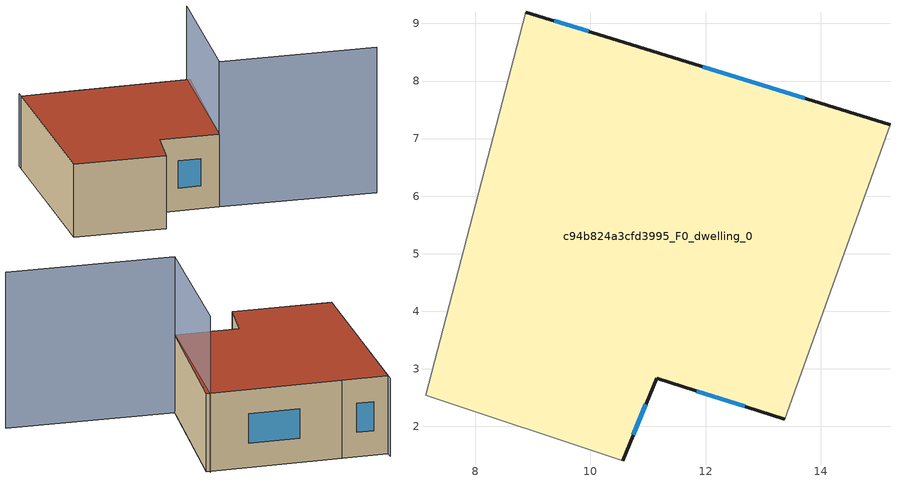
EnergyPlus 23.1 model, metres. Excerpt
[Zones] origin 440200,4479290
c94b824a3cfd3995_F0_dwelling_0
 floor ground (EU_floor_Construction): 15.2,7.24 13.37,2.12 11.15,2.84 10.56,1.4 7.14,2.54 8.88,9.2 10.47,8.71 z0
 wall outside (EU_wall_Construction): 15.2,7.24 10.47,8.71 8.88,9.2 / 10.56,1.4 11.15,2.84 13.37,2.12 z0:3
 wall adiabatic (EU_wall_Construction): 13.37,2.12 15.2,7.24 / 8.88,9.2 7.14,2.54 10.56,1.4 z0:3
 window (EU_Window_Construction): 9.97,8.86 9.38,9.04 / 13.72,7.7 11.95,8.25 / 11.85,2.62 12.68,2.35 / 10.75,1.85 10.96,2.39 z0.94:2.06
 roof outside (EU_roof_Construction): 13.37,2.12 15.2,7.24 10.47,8.71 8.88,9.2 7.14,2.54 10.56,1.4 11.15,2.84 z3
shading: 19.19,0.19 13.37,2.12 / 13.37,2.12 15.11,7.36 z0:6; 8.94,9.44 7.14,2.54 z0:3
[Building]
EU S2 Campaign: North Axis=0; Terrain=City; Solar Distribution=FullExterior
[Site:Location]
Madrid: Latitude=40.5; Longitude=-3.5; Time Zone=1; Elevation=609
[SizingPeriod:WeatherFileDays]
AnnualSizingPeriod: Begin Month=1; Begin Day of Month=1; End Month=12; End Day of Month=31; Day of Week for Start Day=Monday; Use Weather File Daylight Saving Period=No; Use Weather File Rain and Snow Indicators=No
[MATERIAL]
EU_InternalMass_Material: Roughness=MediumRough; Thickness=0.1; Conductivity=1; Density=1800; Specific Heat=900; Thermal Absorptance=0.9; Solar Absorptance=0.7; Visible Absorptance=0.7
[MATERIAL:NOMASS] Roughness=MediumRough; Thermal Absorptance=0.9; Solar Absorptance=0.7; Visible Absorptance=0.7
Name | Thermal Resistance
EU_wall_NoMass | 0.461255
EU_roof_NoMass | 0.289352
EU_floor_NoMass | 0.631313
[WINDOWMATERIAL:SIMPLEGLAZINGSYSTEM]
EU_Window_SimpleGlazing: UFactor=3.792; Solar Heat Gain Coefficient=0.85; Visible Transmittance=0.85
[CONSTRUCTION]
EU_wall_Construction: EU_wall_NoMass
EU_roof_Construction: EU_roof_NoMass
EU_floor_Construction: EU_floor_NoMass
EU_InternalMass_Construction: EU_InternalMass_Material
EU_Window_Construction: EU_Window_SimpleGlazing
[ZONE]
c94b824a3cfd3995_F0_dwelling_0: Type=1; Multiplier=1; Ceiling Height=autocalculate; Volume=120.377; Floor Area=autocalculate; Part of Total Floor Area=Yes
[INTERNALMASS]
c94b824a3cfd3995_F0_dwelling_0_EU_InternalMass: Construction=EU_InternalMass_Construction; Zone or ZoneList=c94b824a3cfd3995_F0_dwelling_0; Surface Area=40.1259
[OTHEREQUIPMENT]
EU_Step8_InternalGain_c94b824a3cfd3995_F0_dwelling_0_f000: Fuel Type=Electricity; Zone or ZoneList or Space or SpaceList=c94b824a3cfd3995_F0_dwelling_0; Schedule=EU_Step8_GainSchedule_c94b824a3cfd3995_F0_dwelling_0_f000; Design Level Calculation Method=Watts/Area; Power per Zone Floor Area=1; Fraction Latent=0; Fraction Radiant=0; Fraction Lost=0; Carbon Dioxide Generation Rate=0; EndUse Subcategory=EU_Step8_InternalGains
[ZONEVENTILATION:DESIGNFLOWRATE]
EU_ConstantAir_c94b824a3cfd3995_F0_dwelling_0: Zone or ZoneList or Space or SpaceList=c94b824a3cfd3995_F0_dwelling_0; Schedule=EU_AlwaysOn; Design Flow Rate Calculation Method=AirChanges/Hour; Air Changes per Hour=0.64; Ventilation Type=Natural; Fan Pressure Rise=0; Fan Total Efficiency=1; Constant Term Coefficient=1; Temperature Term Coefficient=0; Velocity Term Coefficient=0; Velocity Squared Term Coefficient=0; Minimum Indoor Temperature=-100; Maximum Indoor Temperature=100; Delta Temperature=-100; Minimum Outdoor Temperature=-100; Maximum Outdoor Temperature=100; Maximum Wind Speed=40
[HVACTEMPLATE:THERMOSTAT]
EU_HeatOnly_c94b824a3cfd3995_F0_dwelling_0: Constant Heating Setpoint=20; Constant Cooling Setpoint=50
[HVACTEMPLATE:ZONE:IDEALLOADSAIRSYSTEM]
c94b824a3cfd3995_F0_dwelling_0: Template Thermostat=EU_HeatOnly_c94b824a3cfd3995_F0_dwelling_0; System Availability Schedule=EU_AlwaysOn; Maximum Heating Supply Air Temperature=50; Minimum Cooling Supply Air Temperature=13; Maximum Heating Supply Air Humidity Ratio=0.0156; Minimum Cooling Supply Air Humidity Ratio=0.0077; Heating Limit=NoLimit; Cooling Limit=NoLimit; Heating Availability Schedule=EU_AlwaysOn; Cooling Availability Schedule=EU_CoolingOff; Dehumidification Control Type=ConstantSensibleHeatRatio; Cooling Sensible Heat Ratio=0.7; Dehumidification Setpoint=60; Humidification Control Type=None; Humidification Setpoint=30; Outdoor Air Method=None; Outdoor Air Flow Rate per Person=0.00944; Outdoor Air Flow Rate per Zone Floor Area=0; Outdoor Air Flow Rate per Zone=0; Demand Controlled Ventilation Type=None; Outdoor Air Economizer Type=NoEconomizer; Heat Recovery Type=None; Sensible Heat Recovery Effectiveness=0.7; Latent Heat Recovery Effectiveness=0.65
[SIZING:ZONE]
c94b824a3cfd3995_F0_dwelling_0: Zone Cooling Design Supply Air Temperature Input Method=SupplyAirTemperature; Zone Cooling Design Supply Air Temperature=13; Zone Heating Design Supply Air Temperature Input Method=SupplyAirTemperature; Zone Heating Design Supply Air Temperature=50; Zone Cooling Design Supply Air Humidity Ratio=0.008; Zone Heating Design Supply Air Humidity Ratio=0.008; Cooling Design Air Flow Method=DesignDay; Cooling Design Air Flow Rate=0; Cooling Minimum Air Flow per Zone Floor Area=0.000762; Cooling Minimum Air Flow=0; Cooling Minimum Air Flow Fraction=0.2; Heating Design Air Flow Method=DesignDay; Heating Design Air Flow Rate=0; Heating Maximum Air Flow per Zone Floor Area=0.002032; Heating Maximum Air Flow=0.141576; Heating Maximum Air Flow Fraction=0.3; Account for Dedicated Outdoor Air System=No; Dedicated Outdoor Air System Control Strategy=NeutralSupplyAir; Dedicated Outdoor Air Low Setpoint Temperature for Design=autosize; Dedicated Outdoor Air High Setpoint Temperature for Design=autosize; Zone Load Sizing Method=Sensible Load Only No Latent Load; Zone Latent Cooling Design Supply Air Humidity Ratio Input Method=HumidityRatioDifference; Zone Cooling Design Supply Air Humidity Ratio Difference=0.005; Zone Latent Heating Design Supply Air Humidity Ratio Input Method=HumidityRatioDifference; Zone Humidification Design Supply Air Humidity Ratio Difference=0.005
[SCHEDULE:CONSTANT]
Name | Hourly Value
EU_AlwaysOn | 1
EU_CoolingOff | 0
[SCHEDULE:FILE]
EU_Step8_GainSchedule_c94b824a3cfd3995_F0_dwelling_0_f000: File=../../schedules/c94b824a3cfd3995/c94b824a3cfd3995_F0_dwelling_0_f000_gain.csv; Column Number=1; Rows to Skip at Top=0; Number of Hours of Data=8760; Column Separator=Comma; Interpolate to Timestep=No; Minutes per Item=60; Adjust Schedule for Daylight Savings=Yes
